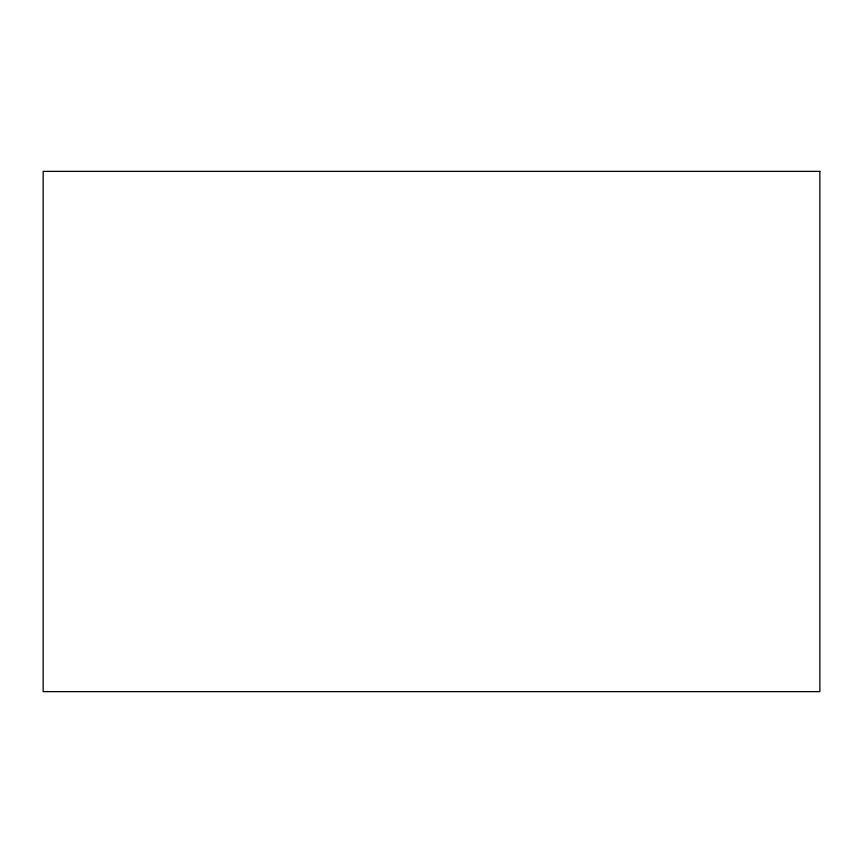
<?xml version="1.0" encoding="UTF-8"?>
<svg xmlns="http://www.w3.org/2000/svg" width="863" height="863" viewBox="0 0 863 863"><rect width="100%" height="100%" fill="white"/><g stroke="black" fill="none" stroke-linecap="round" stroke-linejoin="round"><path stroke-width="1.29" d="M819.85 171.37L43.15 171.37L43.15 691.63L819.85 691.63L819.85 171.37"/></g></svg>
